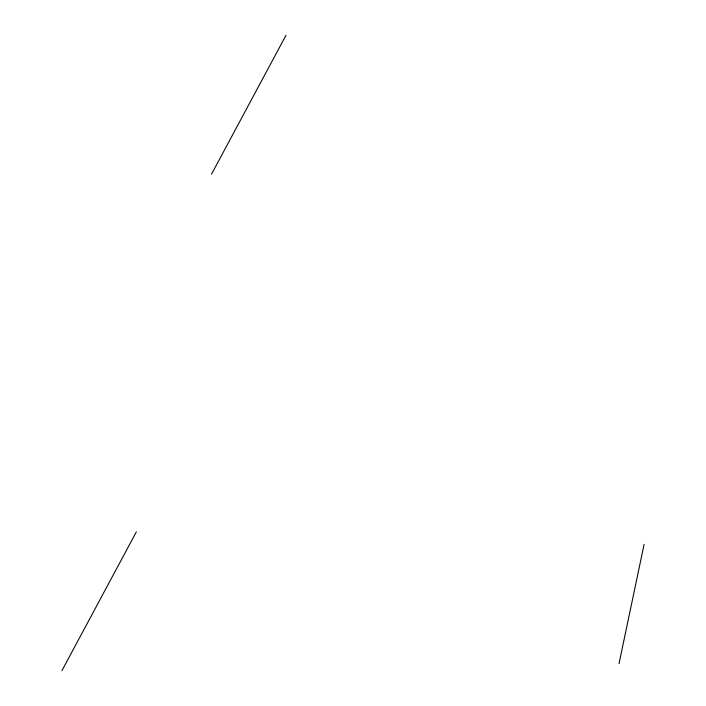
<?xml version="1.0" encoding="UTF-8"?>
<svg xmlns="http://www.w3.org/2000/svg" width="706" height="706" viewBox="0 0 706 706"><rect width="100%" height="100%" fill="white"/><g stroke="black" fill="none" stroke-linecap="round" stroke-linejoin="round"><path stroke-width="1.06" d="M619.038 663.552L644.101 544.317M211.535 174.153L285.983 35.3M61.899 670.7L136.355 531.847"/></g></svg>
